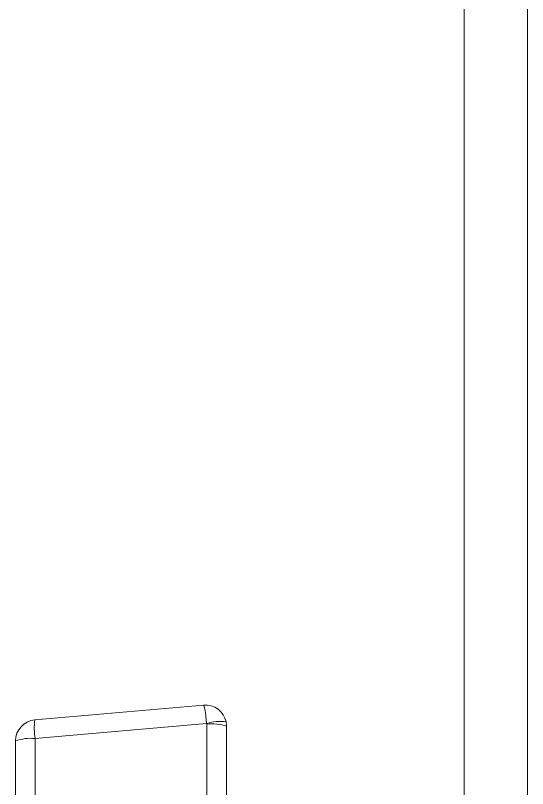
# Model space of a CAD drawing. Extents: x 12.1 to 108.7, y 1 to 80.4.
# Drawn here: x 98.248 to 99.764, y 35.578 to 37.866 of the extents above; entities that cross this region are included whole.
import ezdxf

# ---------------------------------------------------------------- set-up
doc = ezdxf.new("R2010")
doc.units = 0
doc.header["$MEASUREMENT"] = 0
doc.linetypes.add('SLD-Solid', pattern=[0])
doc.layers.add('OBJECT', color=7, linetype='CONTINUOUS')

msp = doc.modelspace()

# ---------------------------------------------------------------- linework, layer by layer
at = {"layer": 'OBJECT', "linetype": 'SLD-Solid', "lineweight": 15}
for p, q in [((99.5761, 31.8434), (99.5761, 40.196)), ((99.7641, 31.8434), (99.7641, 40.196)), ((98.3051, 35.7812), (98.8051, 35.825)), ((98.8141, 35.7705), (98.3062, 35.726)), ((98.8142, 34.6374), (98.8142, 35.7689)), ((98.8731, 35.7627), (98.8731, 34.8173)), ((98.8731, 35.7558), (98.8731, 35.7558)), ((98.8731, 35.7558), (98.8731, 34.9559)), ((98.2481, 34.6303), (98.2481, 35.719)), ((98.3062, 35.726), (98.3062, 34.6374))]:
    msp.add_line(p, q, dxfattribs=at)
for centre, radius, start, end in [((98.3106, 35.719), 0.0625, 95, 180), ((98.5262, 35.758), 0.2223, 173.9959, 188.2616), ((98.8533, 35.6544), 0.1225, 81.3223, 108.6593), ((98.8067, 35.7689), 0.0075, 0.0007, 11.8104), ((98.8295, 35.6317), 0.138, 71.5899, 96.34), ((98.8106, 35.7627), 0.0625, 0.0001, 11.8101), ((98.2926, 35.5956), 0.1312, 84.0299, 109.8339)]:
    msp.add_arc(centre, radius, start, end, dxfattribs=at)
for major_axis, ratio, start_param, end_param in [((0.0422, 0.0461), 0.999978, 5.660617, 7.112557), ((-0.0054, 0.0623), 0.067151, 4.831418, 6.283358)]:
    msp.add_ellipse((98.8106, 35.7627), major_axis=major_axis, ratio=ratio, start_param=start_param, end_param=end_param, dxfattribs=at)

doc.saveas('drawing.dxf')
